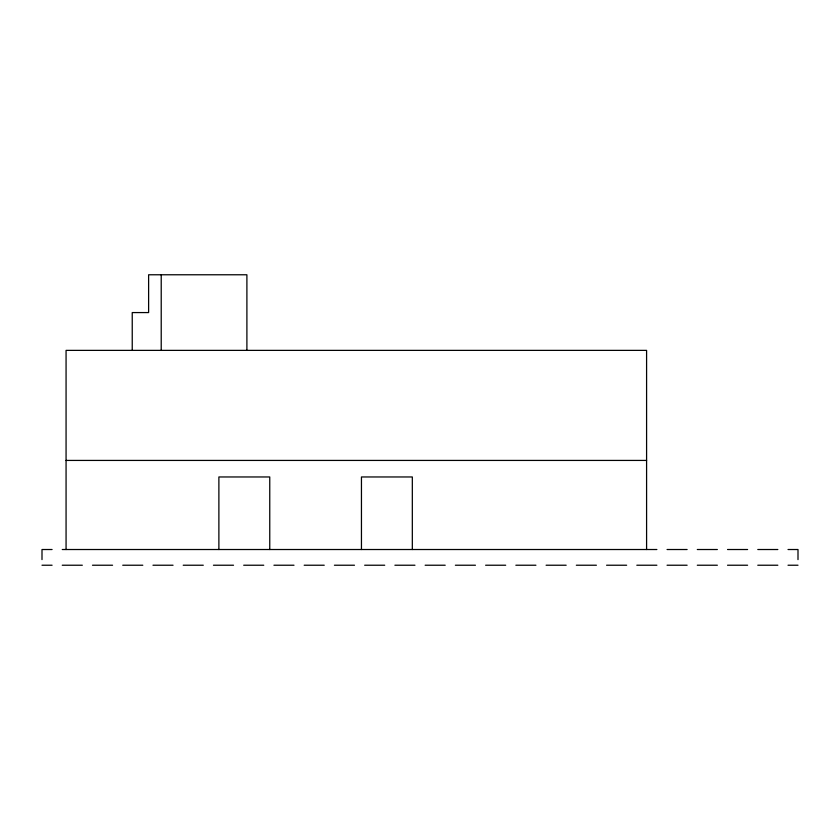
<?xml version="1.0" encoding="UTF-8"?>
<svg xmlns="http://www.w3.org/2000/svg" width="840" height="840" viewBox="0 0 840 840"><rect width="100%" height="100%" fill="white"/><g stroke="black" fill="none" stroke-linecap="round" stroke-linejoin="round"><path stroke-width="1.26" d="M66.066 460.425L646.59 460.425M52.08 549.518L42 549.518L42 559.598M62.255 549.518L656.88 549.518M667.054 549.518L687.12 549.518M697.295 549.518L717.36 549.518M727.534 549.518L747.6 549.518M757.775 549.518L777.84 549.518M788.014 549.518L798 549.518L798 559.598M42 565.226L52.08 565.226M62.255 565.226L82.32 565.226M92.495 565.226L112.56 565.226M122.735 565.226L142.8 565.226M152.975 565.226L173.04 565.226M183.215 565.226L203.28 565.226M213.454 565.226L233.52 565.226M243.695 565.226L263.76 565.226M273.935 565.226L294 565.226M304.175 565.226L324.24 565.226M334.415 565.226L354.48 565.226M364.655 565.226L384.72 565.226M394.894 565.226L414.96 565.226M425.135 565.226L445.2 565.226M455.375 565.226L475.44 565.226M485.615 565.226L505.68 565.226M515.855 565.226L535.92 565.226M546.095 565.226L566.16 565.226M576.335 565.226L596.4 565.226M606.575 565.226L626.64 565.226M636.815 565.226L656.88 565.226M667.054 565.226L687.12 565.226M697.295 565.226L717.36 565.226M727.534 565.226L747.6 565.226M757.775 565.226L777.84 565.226M788.014 565.226L798 565.226M646.59 549.518L646.59 350.375L66.066 350.375L66.066 549.518M412.325 549.518L412.325 476.963L361.452 476.963L361.452 549.518M269.756 549.518L269.756 476.963L218.883 476.963L218.883 549.518M246.897 350.375L246.897 274.774L148.617 274.774L148.617 312.575L132.237 312.575L132.237 350.375M161.217 274.774L161.217 350.375"/></g></svg>
